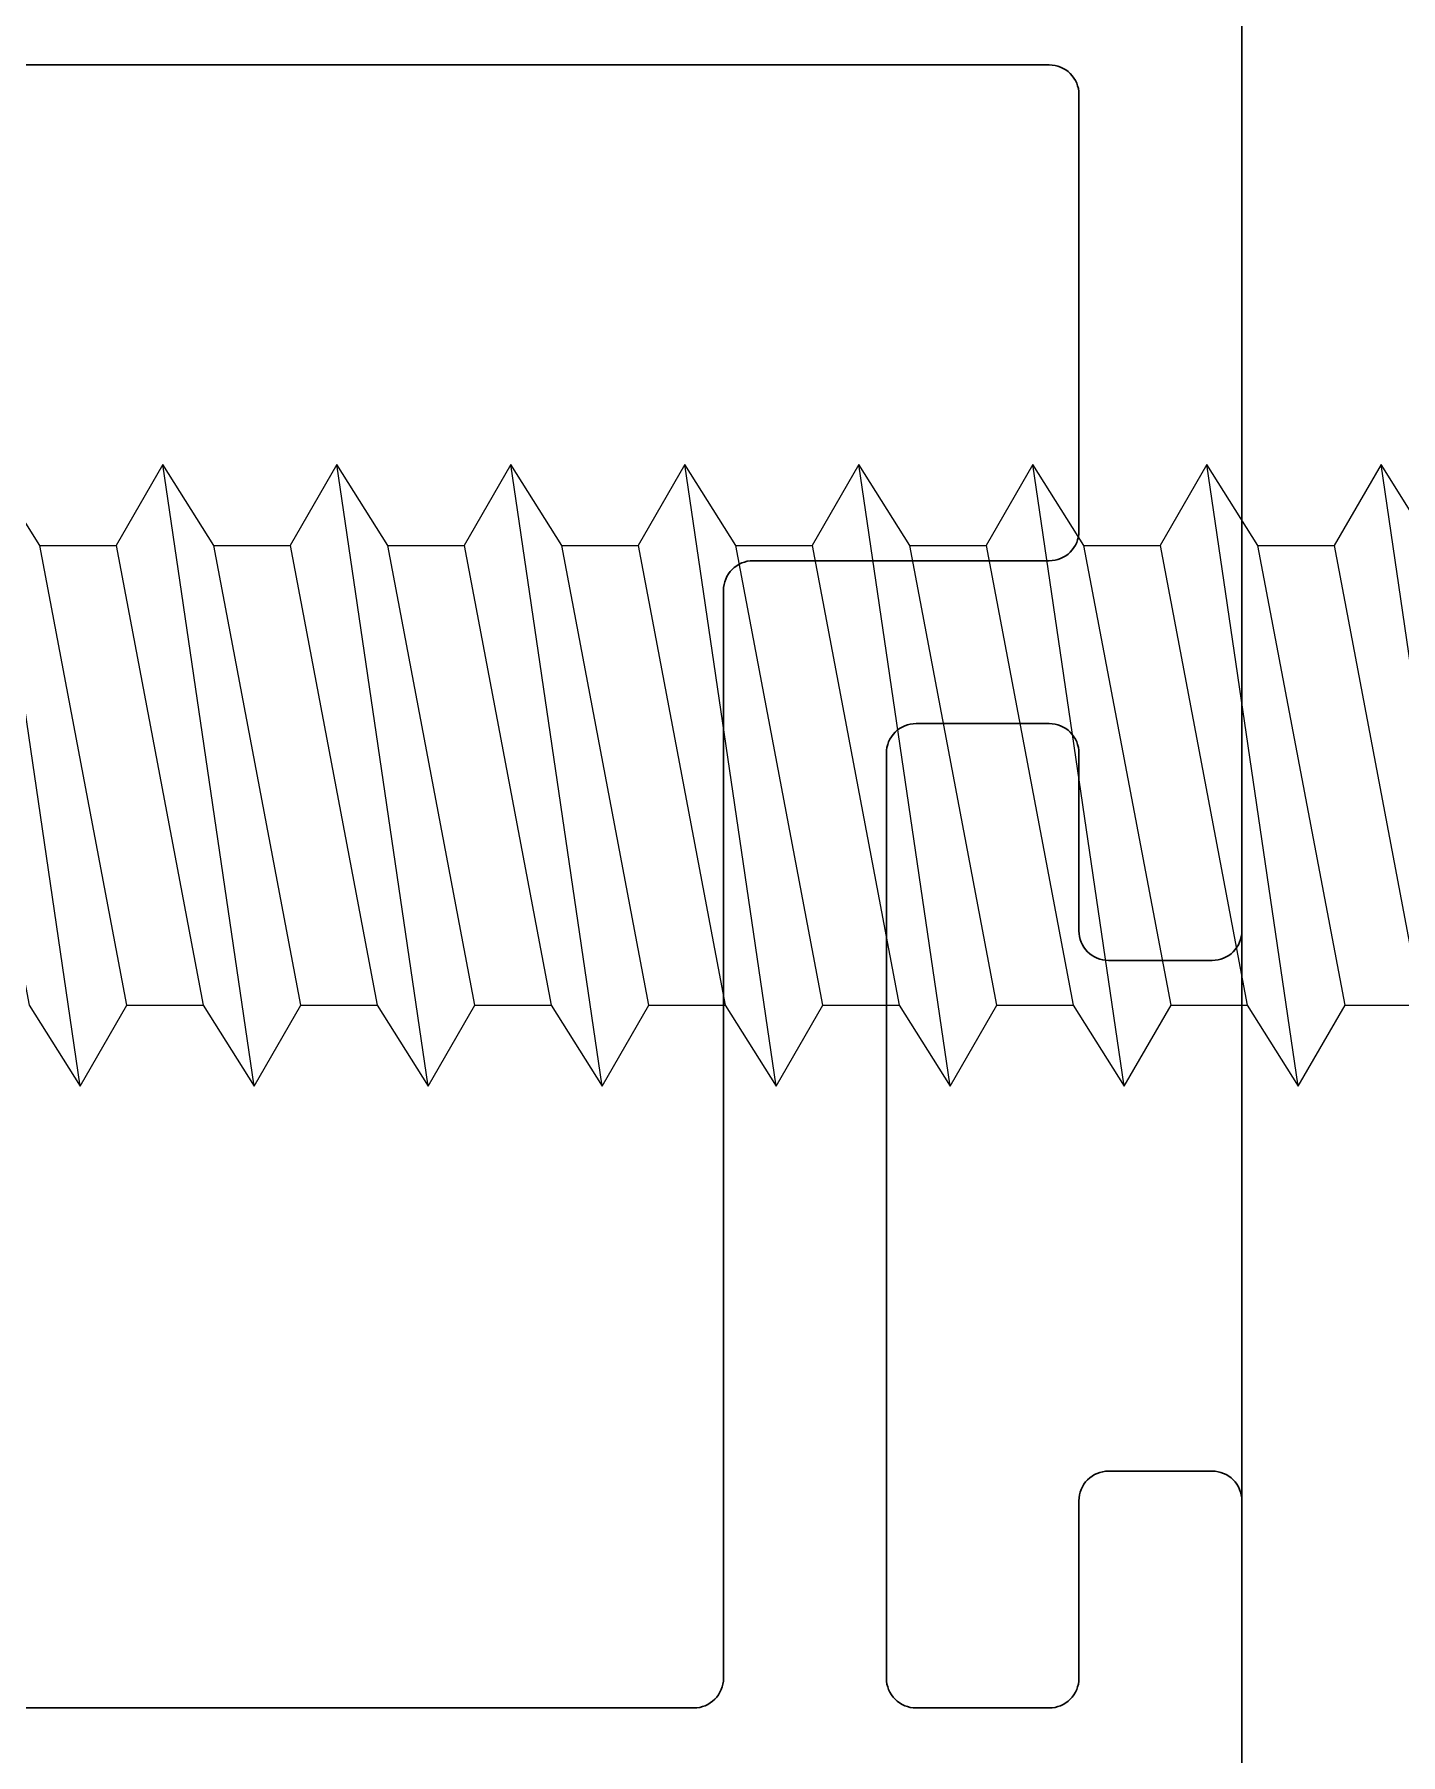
# Model space of a CAD drawing. Header units: millimetres. Extents: x -547695 to 905972, y -1055718 to 167349.
# Drawn here: x -513662 to -513595.6, y -1033797.8 to -1033714.1 of the extents above; entities that cross this region are included whole.
import ezdxf

# ---------------------------------------------------------------- set-up
doc = ezdxf.new("R2010")
doc.units = ezdxf.units.MM
doc.layers.add('View-XTD-CT Cua$0$View-XĐL-CT Cửa$0$KT-NetThay', color=7, linetype='Continuous', lineweight=18)
doc.layers.add('View-XTD-CT Cua$0$View-XĐL-CT Cửa$0$Profile - Vietduc', color=14, linetype='Continuous', lineweight=30)
doc.layers.add('View-XTD-CT Cua$0$View-XĐL-CT Cửa$0$Screw', color=253, linetype='Continuous')

# ---------------------------------------------------------------- blocks, each defined once
blk = doc.blocks.new('View-XTD-CT Cua$0$View-XĐL-CT Cửa$0$ph sd 4.2x25 (elev)')
at = {"layer": 'View-XTD-CT Cua$0$View-XĐL-CT Cửa$0$Screw'}
for points in [[(7.154, -2.1), (7.47, -1.552), (6.882, 1.552), (6.538, 2.1), (6.222, 1.552), (6.81, -1.552), (7.154, -2.1), (6.538, 2.1)], [(8.329, -2.1), (8.645, -1.552), (8.057, 1.552), (7.713, 2.1), (7.397, 1.552), (7.985, -1.552), (8.329, -2.1), (7.713, 2.1)], [(9.504, -2.1), (9.82, -1.552), (9.232, 1.552), (8.888, 2.1), (8.572, 1.552), (9.16, -1.552), (9.504, -2.1), (8.888, 2.1)], [(10.679, -2.1), (10.995, -1.552), (10.407, 1.552), (10.063, 2.1), (9.747, 1.552), (10.335, -1.552), (10.679, -2.1), (10.063, 2.1)], [(11.854, -2.1), (12.17, -1.552), (11.582, 1.552), (11.238, 2.1), (10.922, 1.552), (11.51, -1.552), (11.854, -2.1), (11.238, 2.1)], [(13.029, -2.1), (13.345, -1.552), (12.757, 1.552), (12.413, 2.1), (12.097, 1.552), (12.685, -1.552), (13.029, -2.1), (12.413, 2.1)], [(14.204, -2.1), (14.52, -1.552), (13.932, 1.552), (13.588, 2.1), (13.272, 1.552), (13.86, -1.552), (14.204, -2.1), (13.588, 2.1)], [(15.379, -2.1), (15.695, -1.552), (15.107, 1.552), (14.763, 2.1), (14.447, 1.552), (15.035, -1.552), (15.379, -2.1), (14.763, 2.1)], [(16.554, -2.1), (16.87, -1.552), (16.282, 1.552), (15.938, 2.1), (15.622, 1.552), (16.21, -1.552), (16.554, -2.1), (15.938, 2.1)], [(6.882, 1.552), (7.397, 1.552)], [(8.057, 1.552), (8.572, 1.552)], [(9.232, 1.552), (9.747, 1.552)], [(10.407, 1.552), (10.922, 1.552)], [(11.582, 1.552), (12.097, 1.552)], [(12.757, 1.552), (13.272, 1.552)], [(13.932, 1.552), (14.447, 1.552)], [(15.107, 1.552), (15.622, 1.552)], [(7.47, -1.552), (7.985, -1.552)], [(8.645, -1.552), (9.16, -1.552)], [(9.82, -1.552), (10.335, -1.552)], [(10.995, -1.552), (11.51, -1.552)], [(12.17, -1.552), (12.685, -1.552)], [(13.345, -1.552), (13.86, -1.552)], [(14.52, -1.552), (15.035, -1.552)], [(15.695, -1.552), (16.21, -1.552)]]:
    blk.add_lwpolyline(points, dxfattribs=at)
blk = doc.blocks.new('View-XTD-CT Cua$0$View-XĐL-CT Cửa$0$A$C77827696')
at = {"layer": 'View-XTD-CT Cua$0$View-XĐL-CT Cửa$0$Profile - Vietduc'}
blk.add_lwpolyline([(-2256.147, 3491.699), (-2256.147, 3551.199, 0.414214), (-2257.147, 3552.199), (-2260.647, 3552.199, 0.414214), (-2261.647, 3551.199), (-2261.647, 3545.199, -0.414214), (-2262.647, 3544.199), (-2267.147, 3544.199, -0.414214), (-2268.147, 3545.199), (-2268.147, 3576.449, -0.414214), (-2267.147, 3577.449), (-2262.647, 3577.449, -0.414214), (-2261.647, 3576.449), (-2261.647, 3570.449, 0.414214), (-2260.647, 3569.449), (-2257.147, 3569.449, 0.414214), (-2256.147, 3570.449), (-2256.147, 3604.199, 0.414214)], format="xyb", dxfattribs=at)
blk.add_lwpolyline([(-2256.147, 3490.699), (-2256.147, 3640.699), (-1956.147, 3640.699), (-1956.147, 3490.699)], close=True, dxfattribs=at)
blk.add_lwpolyline([(-2262.647, 3599.699, -0.414214), (-2261.647, 3598.699), (-2261.647, 3583.949, -0.414214), (-2262.647, 3582.949), (-2272.647, 3582.949, 0.414214), (-2273.647, 3581.949), (-2273.647, 3545.199, -0.414214), (-2274.647, 3544.199), (-2324.647, 3544.199, -0.414214), (-2325.647, 3545.199), (-2325.647, 3598.699, -0.414214), (-2324.647, 3599.699)], format="xyb", close=True, dxfattribs=at)
at = {"layer": 'View-XTD-CT Cua$0$View-XĐL-CT Cửa$0$Screw', "xscale": 4.999999999999999, "yscale": 4.999999999999999, "zscale": 4.999999999999999}
blk.add_blockref('View-XTD-CT Cua$0$View-XĐL-CT Cửa$0$ph sd 4.2x25 (elev)', (-2331.139, 3575.699), dxfattribs=at)

msp = doc.modelspace()

# ---------------------------------------------------------------- block references
at = {"layer": 'View-XTD-CT Cua$0$View-XĐL-CT Cửa$0$KT-NetThay', "xscale": 1.44, "yscale": 1.44, "zscale": 1.44}
msp.add_blockref('View-XTD-CT Cua$0$View-XĐL-CT Cửa$0$A$C77827696', (-510354.47, -1038899.165), dxfattribs=at)

doc.saveas('drawing.dxf')
